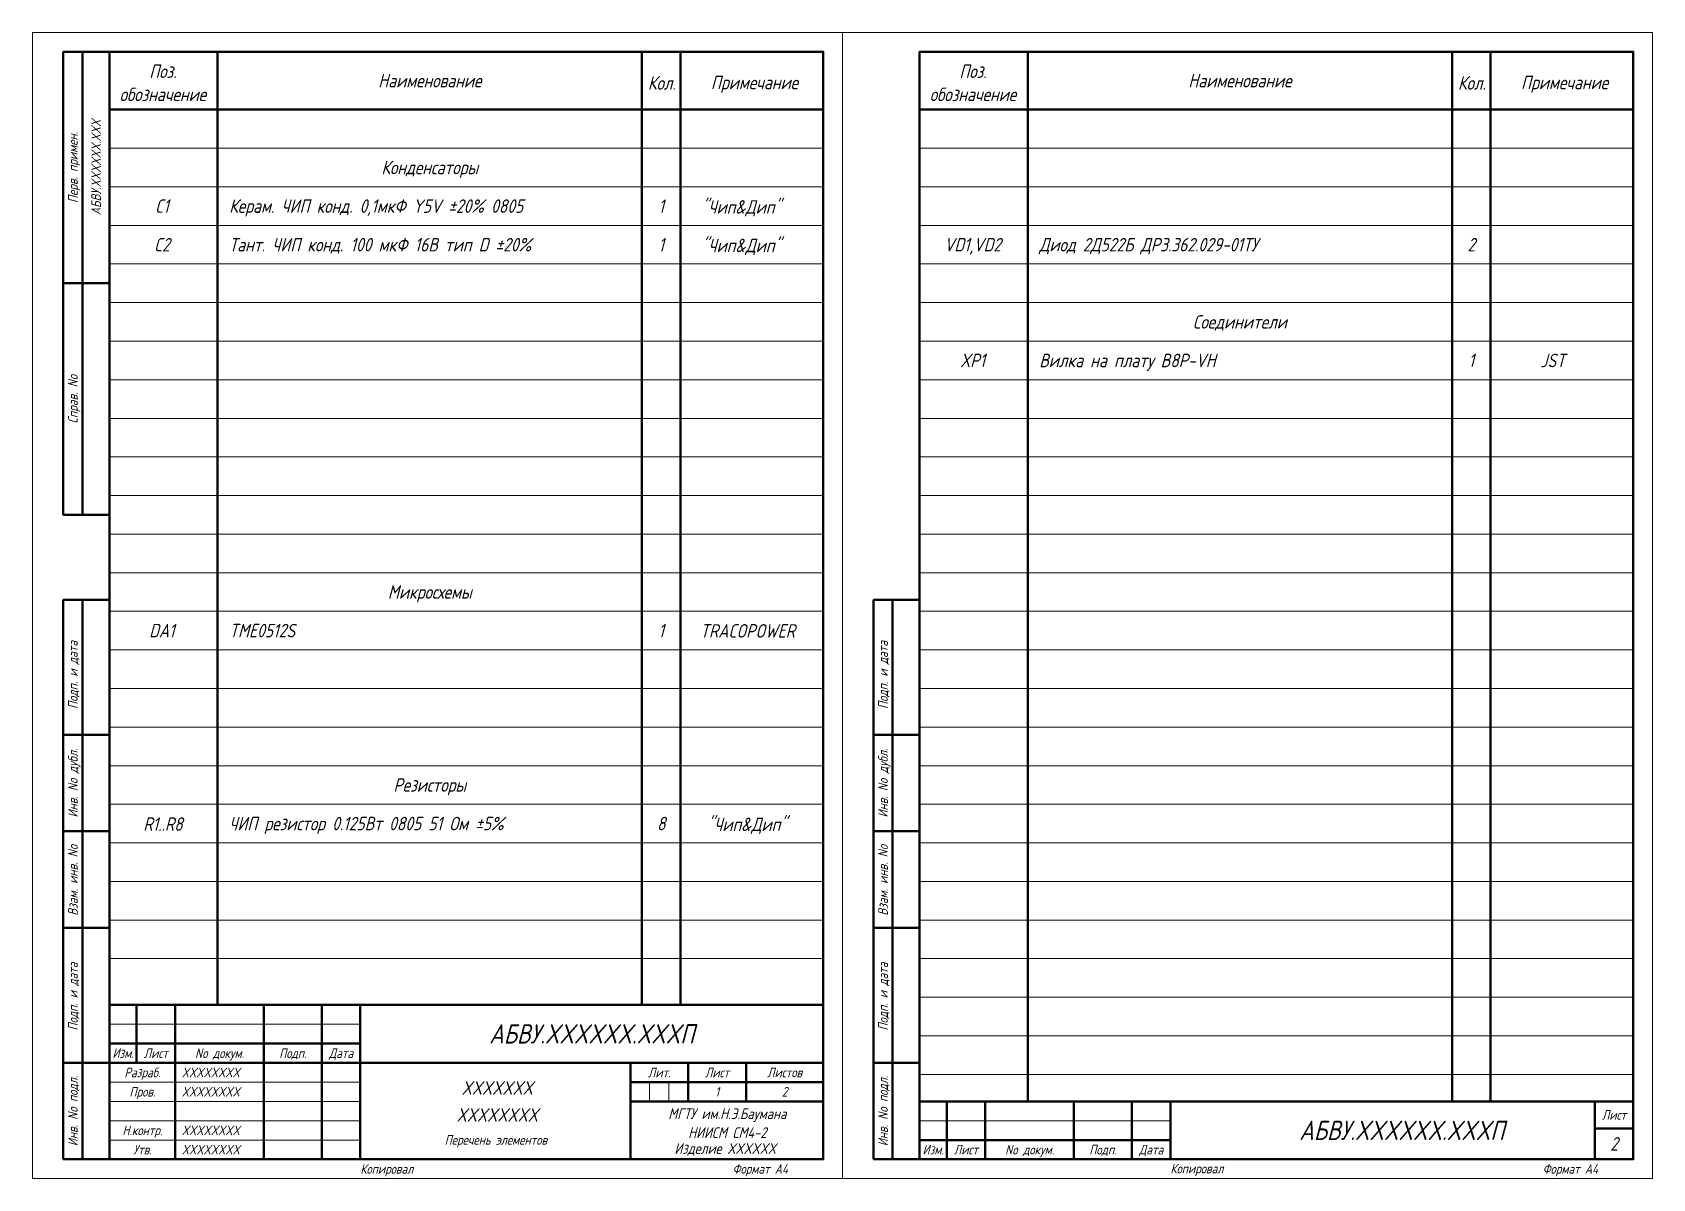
# Model space of a CAD drawing. Extents: x 370 to 790, y -296 to 1.
import ezdxf
from ezdxf.enums import TextEntityAlignment as Align

# ---------------------------------------------------------------- set-up
doc = ezdxf.new("R2010")
doc.units = 0
doc.header["$MEASUREMENT"] = 0
for name, color, linetype, lineweight in [('OSN25', 2, 'Continuous', 20), ('OSN50', 3, 'Continuous', 50), ('TEXT', 1, 'Continuous', 30)]:
    doc.layers.add(name, color=color, linetype=linetype, lineweight=lineweight)
doc.styles.add('E', font='simplex.shx', dxfattribs={"width": 0.8, "oblique": 15})

msp = doc.modelspace()

# ---------------------------------------------------------------- linework, layer by layer
at = {"layer": 'OSN25'}
for p, q in [((390.32, -29), (575.32, -29)), ((600.32, -29), (785.32, -29)), ((390.32, -39), (575.32, -39)), ((600.32, -39), (785.32, -39)), ((390.32, -49), (575.32, -49)), ((600.32, -49), (785.32, -49)), ((390.32, -59), (575.32, -59)), ((600.32, -59), (785.32, -59)), ((390.32, -69), (575.32, -69)), ((600.32, -69), (785.32, -69)), ((390.32, -79), (575.32, -79)), ((600.32, -79), (785.32, -79)), ((390.32, -89), (575.32, -89)), ((600.32, -89), (785.32, -89)), ((390.32, -99), (575.32, -99)), ((600.32, -99), (785.32, -99)), ((390.32, -109), (575.32, -109)), ((600.32, -109), (785.32, -109)), ((390.32, -119), (575.32, -119)), ((600.32, -119), (785.32, -119)), ((390.32, -129), (575.32, -129)), ((600.32, -129), (785.32, -129)), ((390.32, -139), (575.32, -139)), ((600.32, -139), (785.32, -139)), ((390.32, -149), (575.32, -149)), ((600.32, -149), (785.32, -149)), ((390.32, -159), (575.32, -159)), ((600.32, -159), (785.32, -159)), ((390.32, -169), (575.32, -169)), ((600.32, -169), (785.32, -169)), ((390.32, -179), (575.32, -179)), ((600.32, -179), (785.32, -179)), ((390.32, -189), (575.32, -189)), ((600.32, -189), (785.32, -189)), ((390.32, -199), (575.32, -199)), ((600.32, -199), (785.32, -199)), ((390.32, -209), (575.32, -209)), ((600.32, -209), (785.32, -209)), ((390.32, -219), (575.32, -219)), ((600.32, -219), (785.32, -219)), ((390.32, -229), (575.32, -229)), ((600.32, -229), (785.32, -229)), ((390.32, -239), (575.32, -239)), ((600.32, -239), (785.32, -239)), ((600.32, -249), (785.32, -249)), ((390.32, -256), (455.32, -256)), ((600.32, -259), (785.32, -259)), ((390.32, -271), (455.32, -271)), ((530.32, -271), (530.32, -276)), ((535.32, -271), (535.32, -276)), ((600.32, -269), (785.32, -269)), ((390.32, -276), (455.32, -276)), ((390.32, -281), (455.32, -281)), ((600.32, -281), (665.32, -281)), ((390.32, -286), (455.32, -286))]:
    msp.add_line(p, q, dxfattribs=at)
for points in [[(370.32, -296), (580.32, -296), (580.32, 1), (370.32, 1)], [(580.32, -296), (790.32, -296), (790.32, 1), (580.32, 1)]]:
    msp.add_lwpolyline(points, close=True, dxfattribs=at)
at = {"layer": 'OSN50'}
for p, q in [((383.32, -4), (383.32, -124)), ((418.32, -4), (418.32, -251)), ((528.32, -4), (528.32, -251)), ((538.32, -4), (538.32, -251)), ((628.32, -4), (628.32, -276)), ((738.32, -4), (738.32, -276)), ((748.32, -4), (748.32, -276)), ((390.32, -19), (575.32, -19)), ((600.32, -19), (785.32, -19)), ((383.32, -291), (383.32, -146)), ((593.32, -291), (593.32, -146)), ((390.32, -251), (575.32, -251)), ((397.32, -251), (397.32, -266)), ((407.32, -251), (407.32, -291)), ((430.32, -251), (430.32, -291)), ((445.32, -251), (445.32, -291)), ((455.32, -251), (455.32, -291)), ((390.32, -261), (455.32, -261)), ((390.32, -266), (455.32, -266)), ((455.32, -266), (575.32, -266)), ((525.32, -266), (525.32, -291)), ((540.32, -266), (540.32, -276)), ((555.32, -266), (555.32, -276)), ((525.32, -271), (575.32, -271)), ((525.32, -276), (575.32, -276)), ((600.32, -276), (785.32, -276)), ((607.32, -276), (607.32, -291)), ((617.32, -276), (617.32, -291)), ((640.32, -276), (640.32, -291)), ((655.32, -276), (655.32, -291)), ((665.32, -276), (665.32, -291)), ((775.32, -276), (775.32, -291)), ((775.32, -283), (785.32, -283)), ((600.32, -286), (665.32, -286))]:
    msp.add_line(p, q, dxfattribs=at)
for points in [[(378.32, -4), (378.32, -124)], [(390.32, -4), (378.32, -4)], [(390.32, -64), (378.32, -64)], [(378.32, -124), (390.32, -124)], [(390.32, -146), (378.32, -146)], [(378.32, -291), (378.32, -146)], [(588.32, -291), (588.32, -146)], [(600.32, -146), (588.32, -146)], [(390.32, -181), (378.32, -181)], [(600.32, -181), (588.32, -181)], [(390.32, -206), (378.32, -206)], [(600.32, -206), (588.32, -206)], [(390.32, -231), (378.32, -231)], [(600.32, -231), (588.32, -231)], [(390.32, -266), (378.32, -266)], [(600.32, -266), (588.32, -266)], [(390.32, -291), (378.32, -291)], [(600.32, -291), (588.32, -291)]]:
    msp.add_lwpolyline(points, dxfattribs=at)
for points in [[(390.32, -291), (575.32, -291), (575.32, -4), (390.32, -4)], [(600.32, -291), (785.32, -291), (785.32, -4), (600.32, -4)]]:
    msp.add_lwpolyline(points, close=True, dxfattribs=at)

# ---------------------------------------------------------------- texts
at = {"layer": 'TEXT', "style": 'E', "oblique": 15, "width": 0.8}
for s, height, p in [('Поз.', 3.5, (404.13, -9.06)), ('Поз.', 3.5, (614.13, -9.06)), ('Наименование', 3.5, (473.32, -11.5)), ('Кол.', 3.5, (533.46, -12.1)), ('Примечание', 3.5, (557.49, -11.97)), ('Наименование', 3.5, (683.32, -11.5)), ('Кол.', 3.5, (743.46, -12.1)), ('Примечание', 3.5, (767.49, -11.97)), ('обозначение', 3.5, (404.13, -15.06)), ('обозначение', 3.5, (614.13, -15.06)), ('Конденсаторы', 3.5, (473.32, -34)), ('C1', 3.5, (403.88, -44)), ('1', 3.5, (533.32, -44)), ('C2', 3.5, (403.88, -54)), ('1', 3.5, (533.32, -54)), ('VD1,VD2', 3.5, (614.03, -54)), ('2', 3.5, (743.32, -54)), ('Соединители', 3.5, (683.32, -74)), ('XP1', 3.5, (614.03, -84)), ('1', 3.5, (743.32, -84)), ('Микросхемы', 3.5, (473.32, -144)), ('DA1', 3.5, (403.88, -154)), ('1', 3.5, (533.32, -154)), ('Резисторы', 3.5, (473.32, -194)), ('R1..R8', 3.5, (404.16, -204.14)), ('8', 3.5, (533.32, -204)), ('АБВУ.XXXXXX.XXXП', 5, (515.32, -258.5)), ('Изм.', 2.5, (393.82, -263.5)), ('Лист', 2.5, (402.32, -263.5)), ('No докум.', 2.5, (418.82, -263.5)), ('Подп.', 2.5, (437.82, -263.5)), ('Дата', 2.5, (450.32, -263.5)), ('Разраб.', 2.5, (398.82, -268.5)), ('Лит.', 2.5, (532.82, -268.5)), ('Лист', 2.5, (547.82, -268.5)), ('Листов', 2.5, (565.32, -268.5)), ('Пров.', 2.5, (398.82, -273.5)), ('XXXXXXX', 3.5, (490.82, -272.5)), ('1', 2.5, (547.82, -273.5)), ('2', 2.5, (565.32, -273.5)), ('XXXXXXXX', 3.5, (490.82, -279.5)), ('МГТУ им.Н.Э.Баумана', 2.8, (550.46, -279.19)), ('АБВУ.XXXXXX.XXXП', 5, (725.32, -283.5)), ('Лист', 2.5, (780.32, -279.5)), ('Н.контр.', 2.5, (398.82, -283.5)), ('Перечень элементов', 2.5, (490.45, -285.98)), ('НИИСМ СМ4-2', 2.8, (550.46, -284.09)), ('2', 3.5, (780.32, -287)), ('Утв.', 2.5, (398.82, -288.5)), ('Изделие XXXXXX', 2.8, (549.9, -288.21)), ('Изм.', 2.5, (603.82, -288.5)), ('Лист', 2.5, (612.32, -288.5)), ('No докум.', 2.5, (628.82, -288.5)), ('Подп.', 2.5, (647.82, -288.5)), ('Дата', 2.5, (660.32, -288.5))]:
    msp.add_text(s, height=height, dxfattribs=at).set_placement(p, align=Align.MIDDLE_CENTER)
for s, p in [('Перв. примен.', (380.82, -34)), ('АБВУ.XXXXXX.XXX', (386.82, -34)), ('Справ. No', (380.82, -94)), ('Подп. и дата', (380.82, -165.5)), ('Подп. и дата', (590.82, -165.5)), ('Инв. No дубл.', (380.82, -193.51)), ('Инв. No дубл.', (590.82, -193.51)), ('Взам. инв. No', (380.82, -218.67)), ('Взам. инв. No', (590.82, -218.67)), ('Подп. и дата', (380.82, -248.83)), ('Подп. и дата', (590.82, -248.83)), ('Инв. No подл.', (380.82, -278.5)), ('Инв. No подл.', (590.82, -278.5))]:
    msp.add_text(s, height=2.5, rotation=90, dxfattribs=at).set_placement(p, align=Align.MIDDLE_CENTER)
for s, height, p in [('"Чип&Дип"', 3.5, (543.85, -44.21)), ('Керам. ЧИП конд. 0,1мкФ Y5V ±20%%% 0805', 3.5, (421.32, -44)), ('Тант. ЧИП конд. 100 мкФ 16В тип D ±20%%%', 3.5, (421.32, -54)), ('"Чип&Дип"', 3.5, (543.85, -54.21)), ('Диод 2Д522Б ДР3.362.029-01ТУ', 3.5, (631.32, -54)), ('Вилка на плату B8P-VH', 3.5, (631.32, -84)), ('JST', 3.5, (761.26, -84)), ('TME0512S', 3.5, (421.32, -154)), ('TRACOPOWER', 3.5, (543.39, -154.07)), ('ЧИП резистор 0.125Вт 0805 51 Ом ±5%%%', 3.5, (421.32, -204)), ('"Чип&Дип"', 3.5, (545.36, -204.21)), ('XXXXXXXX', 2.5, (409.02, -268.5)), ('XXXXXXXX', 2.5, (409.02, -273.5)), ('XXXXXXXX', 2.5, (409.02, -283.5)), ('XXXXXXXX', 2.5, (409.02, -288.5))]:
    msp.add_text(s, height=height, dxfattribs=at).set_placement(p, align=Align.MIDDLE_LEFT)
at = {"layer": 'TEXT', "linetype": 'Continuous', "style": 'E', "oblique": 15, "width": 0.8}
for s, p in [('Копировал', (455.32, -294.75)), ('Формат A4', (551.82, -294.75)), ('Копировал', (665.32, -294.66)), ('Формат A4', (761.82, -294.75))]:
    msp.add_text(s, height=2.5, dxfattribs=at).set_placement(p)

doc.saveas('drawing.dxf')
